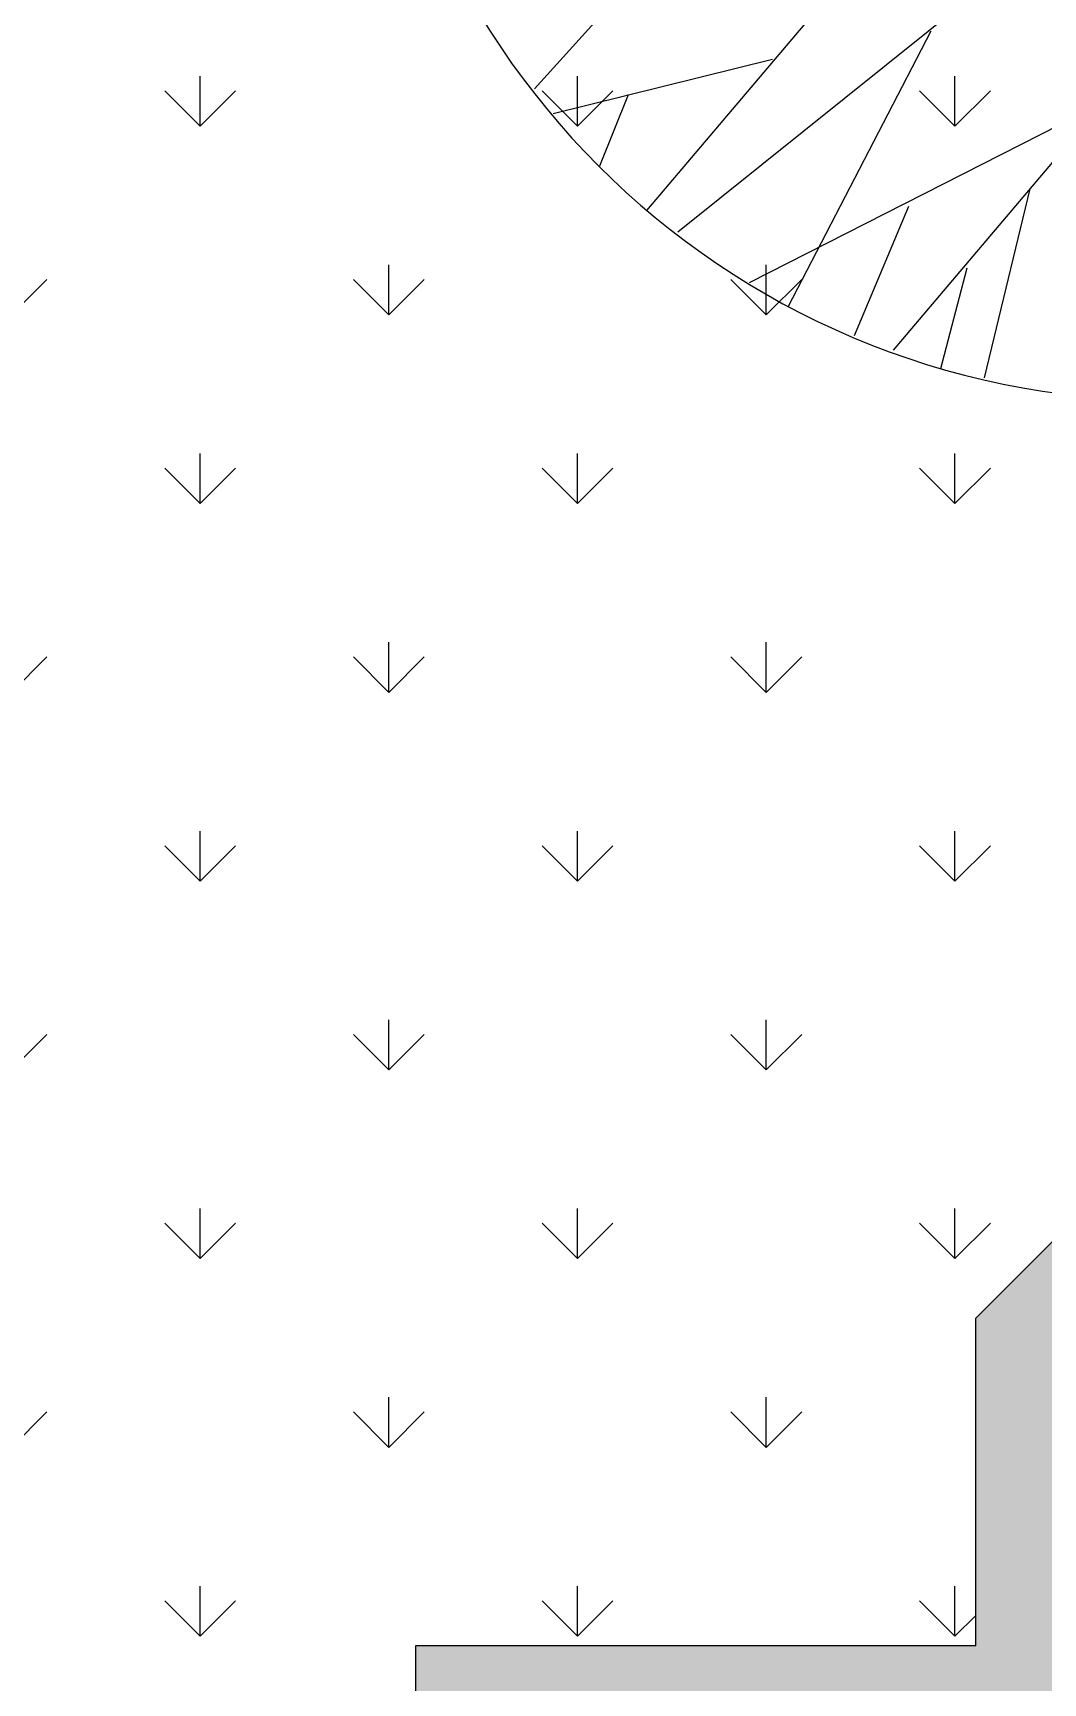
# Model space of a CAD drawing. Header units: millimetres. Extents: x 5728 to 12128, y -948 to 8052.
# Drawn here: x 6226.6 to 6415.8, y 5754.2 to 6063.2 of the extents above; entities that cross this region are included whole.
import ezdxf

# ---------------------------------------------------------------- set-up
doc = ezdxf.new("R2010")
doc.units = ezdxf.units.MM
doc.header["$MEASUREMENT"] = 0
for name, color, linetype in [('003 - 0.250 Color', 3, 'Continuous'), ('005 - 0.350 Color', 5, 'Continuous'), ('084 - 0.250 Color', 84, 'Continuous')]:
    doc.layers.add(name, color=color, linetype=linetype)

# ---------------------------------------------------------------- blocks, each defined once
blk = doc.blocks.new('Árvore Est')
at = {"layer": '084 - 0.250 Color'}
for p, q in [((7645.574910187176, -1605.372544716161), (7670.171838217341, -1632.271921080527)), ((7639.258884447386, -1610.813949007968), (7652.690676962869, -1624.997899337342)), ((7633.16191589157, -1618.150454949461), (7715.406628923373, -1649.531659138888)), ((7628.079632087566, -1624.062604486496), (7648.703144343525, -1640.386958571403)), ((7619.751877092493, -1634.77570221738), (7668.173214671361, -1667.141922635206)), ((7688.475883386948, -1639.859921524786), (7615.501036088156, -1642.212953511921)), ((7608.433778433783, -1657.030844845013), (7728.122737388533, -1677.937357045555)), ((7605.286547873299, -1663.32892799976), (7885.576272019141, -1770.275973486049)), ((7601.594603997472, -1674.955139129384), (7612.733362134225, -1684.036928627252)), ((7639.539089312485, -1676.75042648237), (7598.612819218396, -1687.708307082624)), ((7597.835065473671, -1693.450834889479), (7649.84131383847, -1711.482497037786))]:
    blk.add_line(p, q, dxfattribs=at)
blk.add_circle((7745.431409946205, -1716.802450742897), 150, dxfattribs=at)

msp = doc.modelspace()

# ---------------------------------------------------------------- hatches: boundary and pattern name
at = {"layer": '003 - 0.250 Color', "ltscale": 2.5}
h = msp.add_hatch(dxfattribs=at)
h.set_pattern_fill('GRASS', color=256, scale=50, style=0)
h.set_pattern_definition([(90, (0, 0), (-35.35533905, 35.35533905), [9.375, -61.33567814999999]), (45, (0, 0), (-35.35533905932737, 35.35533905932738), [9.375, -40.625]), (135, (0, 0), (-35.35533905932738, -35.35533905932737), [9.375, -40.625])])
h.paths.add_polyline_path([(7193.982162624105, 6626.809037148515), (6098.233044741823, 6089.805306901912), (6098.233044741824, 5196.126246589469), (6298.233046874955, 5196.126246589469), (6298.233046874955, 5266.126246589471), (6298.233046874956, 5416.12624658947), (6298.233046874954, 5541.126246589471), (6298.233046874956, 5691.12624658947), (6298.233046874955, 5761.12624658947), (6403.233045157157, 5761.126246589469), (6403.233045157156, 5822.50449125222), (6520.043923684679, 5939.315369779742), (6562.470330555871, 5981.741776650937), (6636.854802212205, 6056.126248307268), (6698.233046874955, 6056.126248307266), (6698.233046874953, 6161.126246589469), (6768.233046874955, 6161.126246589469), (6918.233046874954, 6161.126246589468), (7043.233046874955, 6161.12624658947), (7193.233046874954, 6161.126246589468), (7263.233046874954, 6161.12624658947), (7263.233046874954, 5846.126246589471), (7363.233046874952, 5846.126246589468), (7363.233046874953, 5788.62624658947), (7363.233046874952, 5688.62624658947), (7363.233046874951, 5571.126246589472), (7363.233046874952, 5421.126246589472), (7363.233046874952, 5346.126246589472), (7113.233046874956, 5346.126246589469), (7113.233046874956, 5289.876246589469), (7788.080059374907, 5289.87624658947), (7788.080059374909, 5414.560016082183), (7392.014794874373, 6222.726030126407)])
h.paths.add_polyline_path([(7365.01774741255, 5543.593183501287), (7365.01774741255, 5442.247029655133), (7380.594670489472, 5442.247029655133), (7380.594670489472, 5543.593183501287)], flags=24)
h.paths.add_polyline_path([(7365.058427885922, 5787.942822007545), (7365.058427885922, 5686.678029108137), (7380.391268122609, 5686.678029108137), (7380.391268122609, 5787.942822007545)], flags=24)
h.paths.add_polyline_path([(6508.695811607099, 5932.669236513038), (6569.898204753882, 5993.87162965982), (6558.883656816168, 6004.886177597535), (6497.681263669385, 5943.683784450752)], flags=24)
h.paths.add_polyline_path([(6802.812980053925, 6162.763018132982), (6896.82185579357, 6162.763018132982), (6896.82185579357, 6178.517456002804), (6802.812980053925, 6178.517456002804)], flags=24)
h.paths.add_polyline_path([(7077.812980053925, 6162.763018132982), (7171.82185579357, 6162.763018132982), (7171.82185579357, 6178.517456002804), (7077.812980053925, 6178.517456002804)], flags=24)
h.paths.add_polyline_path([(6296.596275331441, 5575.706179768441), (6296.596275331441, 5669.715055508085), (6280.841837461619, 5669.715055508085), (6280.841837461619, 5575.706179768441)], flags=24)
h.paths.add_polyline_path([(6296.596275331441, 5300.706179768441), (6296.596275331441, 5394.715055508085), (6280.841837461619, 5394.715055508085), (6280.841837461619, 5300.706179768441)], flags=24)
at = {"layer": '005 - 0.350 Color', "ltscale": 2.5}
msp.add_hatch(color=256, dxfattribs=at).paths.add_polyline_path([(6530.650525402478, 5928.708768061945), (6527.306124317452, 5932.053169146971, -0.00302630276548991), (6527.305696337529, 5932.053597126893), (6520.04392368468, 5939.315369779743), (6403.233045157157, 5822.504491252221), (6403.233045157157, 5761.126246589468), (6298.233046874955, 5761.12624658947), (6298.233046874954, 5691.12624658947), (6313.233046874956, 5691.12624658947), (6313.233046874957, 5746.126246589471), (6613.233046874954, 5746.126246589468), (6613.233046874953, 5580.926246589467), (6628.233046874956, 5580.926246589468), (6628.233046874957, 5750.51964487167), (6648.876993548134, 5771.163591544847), (6638.270391830336, 5781.770193262647), (6617.626445157157, 5761.126246589468), (6418.233045157156, 5761.126246589469), (6418.233045157156, 5816.291287816622)])

# ---------------------------------------------------------------- linework, layer by layer
for p, q in [((6403.233045157156, 5822.50449125222), (6520.043923684679, 5939.315369779742)), ((6403.233045157156, 5761.126246589467), (6403.233045157156, 5822.50449125222)), ((6298.233046874955, 5761.12624658947), (6298.233046874955, 5691.126246589469)), ((6403.233045157156, 5761.126246589469), (6298.233046874955, 5761.12624658947))]:
    msp.add_line(p, q, dxfattribs=at)

# ---------------------------------------------------------------- block references
at = {"layer": '084 - 0.250 Color', "xscale": -1, "rotation": 208.8385000000004}
msp.add_blockref('Árvore Est', (481.8265127168543, 904.5853000832794), dxfattribs=at)

doc.saveas('drawing.dxf')
